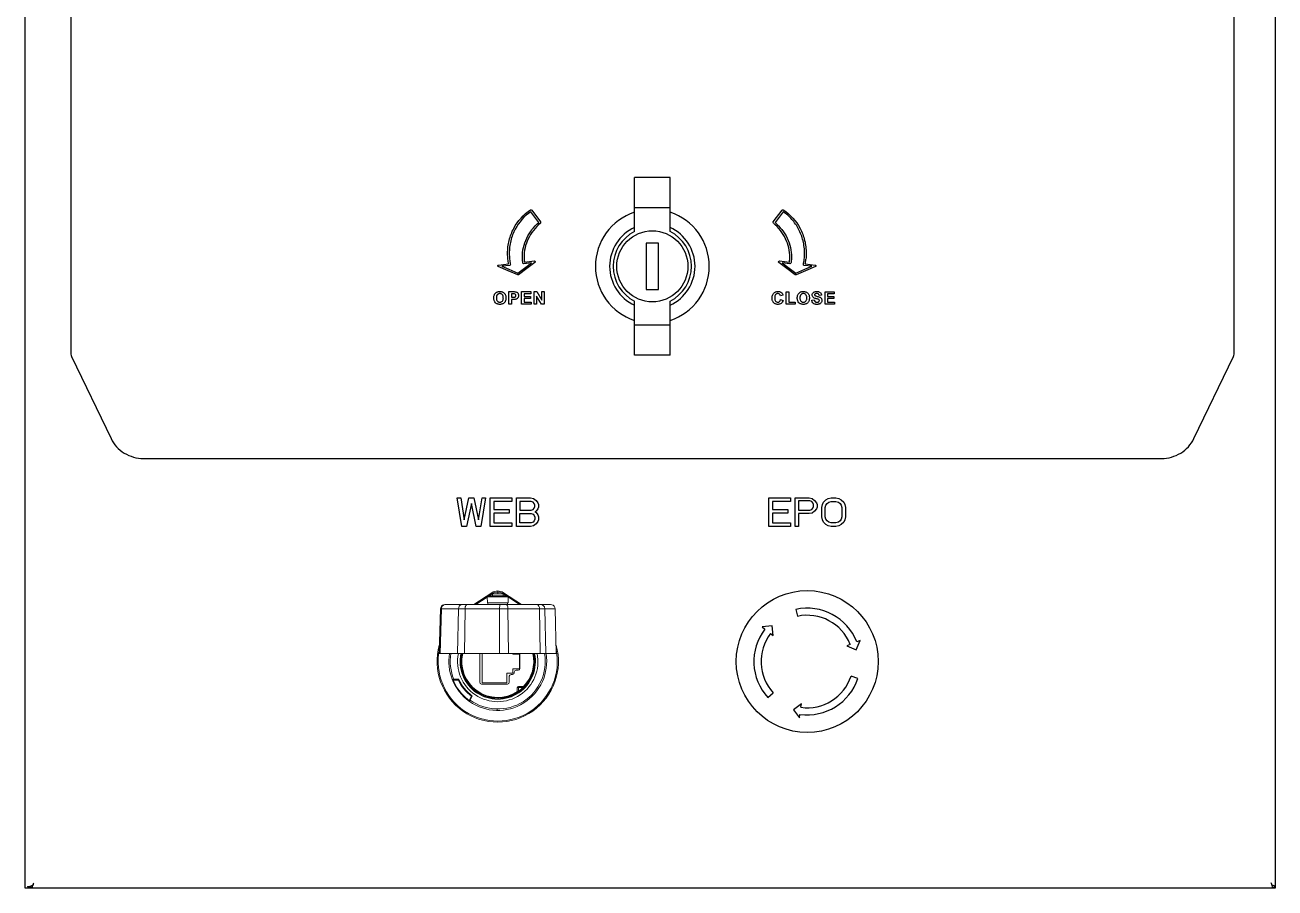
# Model space of a CAD drawing. Header units: millimetres. Extents: x 55614 to 110757, y -66981 to -47484.
# Drawn here: x 63294.9 to 63646.3, y -55511.4 to -55268.7 of the extents above; entities that cross this region are included whole.
import ezdxf

# ---------------------------------------------------------------- set-up
doc = ezdxf.new("R2010")
doc.units = ezdxf.units.MM
doc.layers.get('0').update_dxf_attribs({"lineweight": 15})
for name, color, linetype in [('2018-00046_0', 7, 'Continuous'), ('4212-20636_1_0', 7, 'Continuous'), ('4212-20665_4_1_0', 7, 'Continuous'), ('4212-68099_1_0', 7, 'Continuous'), ('MS748_0', 7, 'Continuous')]:
    doc.layers.add(name, color=color, linetype=linetype)
doc.layers.add('THICK', color=7, linetype='Continuous', lineweight=0)

# ---------------------------------------------------------------- blocks, each defined once
blk = doc.blocks.new('2-1725')
at = {"linetype": 'Continuous'}
for p, q in [((-17658.93, -72507.6), (-17658.93, -72508.41)), ((-17660.59, -72508.1), (-17665.65, -72511.44)), ((-17661.87, -72509.31), (-17665.1, -72511.44)), ((-17661.87, -72509.24), (-17655.99, -72509.24)), ((-17661.83, -72510.94), (-17661.87, -72509.25)), ((-17655.99, -72509.25), (-17661.87, -72509.25)), ((-17656.04, -72510.94), (-17661.83, -72510.94)), ((-17661.72, -72511.44), (-17661.72, -72510.94)), ((-17661.57, -72508.94), (-17656.29, -72508.94)), ((-17660.42, -72508.35), (-17661.32, -72508.94)), ((-17660.59, -72508.1), (-17660.42, -72508.35)), ((-17660.45, -72508.94), (-17660.45, -72508.41)), ((-17660.45, -72508.41), (-17657.41, -72508.41)), ((-17656.54, -72508.94), (-17657.43, -72508.35)), ((-17657.41, -72508.94), (-17657.41, -72508.41)), ((-17657.28, -72508.1), (-17652.25, -72511.42)), ((-17656.15, -72511.44), (-17656.15, -72510.94)), ((-17656.04, -72510.94), (-17655.99, -72509.25)), ((-17652.78, -72511.42), (-17655.99, -72509.3)), ((-17675.37, -72525.21), (-17675.03, -72512.63)), ((-17674.78, -72512.63), (-17675.1, -72525.21)), ((-17675.03, -72512.63), (-17642.83, -72512.63)), ((-17673.79, -72511.46), (-17673.61, -72511.44)), ((-17673.79, -72511.44), (-17673.61, -72511.44)), ((-17673.61, -72511.44), (-17668.96, -72511.44)), ((-17670.24, -72525.21), (-17669.96, -72512.63)), ((-17668.96, -72511.44), (-17656.49, -72511.44)), ((-17668.11, -72512.63), (-17668.25, -72525.21)), ((-17658.48, -72525.21), (-17658.43, -72512.63)), ((-17656.49, -72511.44), (-17646.83, -72511.44)), ((-17656.06, -72512.63), (-17655.94, -72525.21)), ((-17646.99, -72525.21), (-17647.19, -72512.63)), ((-17646.83, -72511.44), (-17644.07, -72511.44)), ((-17645.69, -72512.63), (-17645.38, -72525.21)), ((-17642.49, -72525.21), (-17642.83, -72512.63)), ((-17642.49, -72525.21), (-17675.37, -72525.21)), ((-17663.98, -72525.21), (-17663.98, -72533.3)), ((-17663.28, -72533.4), (-17663.28, -72525.21)), ((-17654.68, -72525.4), (-17654.68, -72525.21)), ((-17654.68, -72525.4), (-17652.78, -72525.4)), ((-17652.78, -72525.4), (-17652.78, -72529.5)), ((-17652.68, -72529.4), (-17652.68, -72525.5)), ((-17671.77, -72532.38), (-17671.65, -72532.54)), ((-17671.3, -72532.46), (-17671.3, -72532.66)), ((-17669.89, -72532.46), (-17671.3, -72532.46)), ((-17670.02, -72532.66), (-17669.89, -72532.46)), ((-17656.38, -72530.7), (-17656.38, -72533.4)), ((-17656.38, -72530.7), (-17654.68, -72530.7)), ((-17655.68, -72533.3), (-17655.68, -72531.6)), ((-17655.18, -72531.1), (-17654.78, -72531.1)), ((-17654.68, -72530.7), (-17654.68, -72529.5)), ((-17652.78, -72529.5), (-17654.68, -72529.5)), ((-17654.28, -72530.6), (-17654.28, -72530.4)), ((-17653.78, -72529.9), (-17653.18, -72529.9)), ((-17671.65, -72532.54), (-17671.48, -72532.63)), ((-17671.29, -72533.09), (-17671.49, -72532.63)), ((-17671.48, -72532.63), (-17671.3, -72532.66)), ((-17671.3, -72532.63), (-17671.36, -72532.62)), ((-17670.02, -72532.66), (-17671.3, -72532.66)), ((-17663.48, -72533.8), (-17656.18, -72533.8)), ((-17656.38, -72533.4), (-17663.28, -72533.4)), ((-17653.43, -72534.75), (-17653.43, -72536.03)), ((-17653.43, -72534.75), (-17651.8, -72534.75)), ((-17653.13, -72535.84), (-17653.13, -72534.45)), ((-17651.52, -72534.45), (-17653.13, -72534.45)), ((-17666.84, -72538.25), (-17666.33, -72537.21)), ((-17666.66, -72538.33), (-17666.84, -72538.25)), ((-17666.08, -72537.15), (-17666.66, -72538.33)), ((-17666.34, -72537.21), (-17666.33, -72537.21)), ((-17666.33, -72537.21), (-17666.08, -72537.15)), ((-17658.77, -72537.9), (-17658.77, -72537.7)), ((-17659.09, -72540.8), (-17659.1, -72541.2))]:
    blk.add_line(p, q, dxfattribs=at)
for points in [[(-17658.93, -72507.9), (-17658.41, -72507.95), (-17657.9, -72508.1), (-17657.43, -72508.35)], [(-17657.43, -72508.35), (-17657.37, -72508.25), (-17657.32, -72508.17), (-17657.29, -72508.12), (-17657.28, -72508.1)], [(-17675.03, -72512.63), (-17674.96, -72512.25), (-17674.76, -72511.89), (-17674.47, -72511.64), (-17674.16, -72511.5), (-17673.8, -72511.44)], [(-17674.78, -72512.63), (-17674.77, -72512.44), (-17674.72, -72512.27), (-17674.65, -72512.09), (-17674.55, -72511.94), (-17674.44, -72511.8), (-17674.3, -72511.67), (-17674.14, -72511.58), (-17673.97, -72511.5), (-17673.79, -72511.46)], [(-17669.96, -72512.63), (-17669.9, -72512.25), (-17669.74, -72511.89), (-17669.51, -72511.64), (-17669.26, -72511.5), (-17668.96, -72511.44)], [(-17668.11, -72512.63), (-17668.1, -72512.44), (-17668.08, -72512.27), (-17668.05, -72512.09), (-17668, -72511.94), (-17667.95, -72511.8), (-17667.89, -72511.67), (-17667.82, -72511.58), (-17667.74, -72511.5), (-17667.66, -72511.46), (-17667.58, -72511.44)], [(-17658.43, -72512.63), (-17658.42, -72512.25), (-17658.39, -72511.89), (-17658.35, -72511.64), (-17658.31, -72511.5), (-17658.26, -72511.44)], [(-17656.06, -72512.63), (-17656.06, -72512.44), (-17656.08, -72512.27), (-17656.11, -72512.09), (-17656.14, -72511.94), (-17656.18, -72511.8), (-17656.24, -72511.67), (-17656.29, -72511.58), (-17656.36, -72511.5), (-17656.42, -72511.46), (-17656.49, -72511.44)], [(-17647.19, -72512.63), (-17647.24, -72512.25), (-17647.36, -72511.89), (-17647.54, -72511.64), (-17647.72, -72511.5), (-17647.94, -72511.44)], [(-17645.69, -72512.63), (-17645.71, -72512.44), (-17645.75, -72512.27), (-17645.82, -72512.09), (-17645.91, -72511.94), (-17646.03, -72511.8), (-17646.16, -72511.67), (-17646.31, -72511.58), (-17646.48, -72511.5), (-17646.65, -72511.46), (-17646.83, -72511.44)], [(-17642.83, -72512.63), (-17642.9, -72512.25), (-17643.11, -72511.89), (-17643.4, -72511.64), (-17643.71, -72511.5), (-17644.07, -72511.44)], [(-17671.3, -72532.46), (-17671.48, -72532.48), (-17671.62, -72532.47), (-17671.72, -72532.44), (-17671.77, -72532.38)], [(-17671.36, -72532.62), (-17671.43, -72532.6), (-17671.49, -72532.57), (-17671.53, -72532.54), (-17671.56, -72532.5)], [(-17666.95, -72538.41), (-17666.96, -72538.4), (-17666.97, -72538.39), (-17667.01, -72538.37), (-17667.04, -72538.35), (-17667.07, -72538.33), (-17667.1, -72538.3), (-17667.13, -72538.28), (-17667.17, -72538.25), (-17667.22, -72538.21), (-17667.29, -72538.16), (-17667.34, -72538.12), (-17667.4, -72538.07), (-17667.53, -72537.97), (-17667.67, -72537.85), (-17667.82, -72537.72), (-17667.98, -72537.58), (-17668.16, -72537.42), (-17668.34, -72537.24), (-17668.57, -72537.02), (-17668.81, -72536.77), (-17669.1, -72536.46), (-17669.4, -72536.11), (-17669.78, -72535.62), (-17670.16, -72535.09), (-17670.4, -72534.72), (-17670.63, -72534.35), (-17670.97, -72533.74), (-17671.29, -72533.09)], [(-17653.13, -72535.84), (-17653.21, -72535.89), (-17653.27, -72535.94), (-17653.33, -72535.97), (-17653.38, -72536), (-17653.41, -72536.02), (-17653.43, -72536.03), (-17653.43, -72536.03)], [(-17651.52, -72534.45), (-17651.52, -72534.45), (-17651.53, -72534.46), (-17651.55, -72534.49), (-17651.58, -72534.52), (-17651.62, -72534.56), (-17651.67, -72534.61), (-17651.73, -72534.68), (-17651.8, -72534.75)], [(-17666.95, -72538.41), (-17666.97, -72538.5), (-17666.95, -72538.59), (-17666.89, -72538.66)], [(-17666.95, -72538.41), (-17666.93, -72538.4), (-17666.88, -72538.34), (-17666.84, -72538.25)], [(-17666.89, -72538.66), (-17666.86, -72538.64), (-17666.81, -72538.57), (-17666.74, -72538.46), (-17666.66, -72538.33)]]:
    blk.add_lwpolyline(points, dxfattribs=at)
for centre, radius, start, end in [((-17658.93, -72510.6), 3, 56.5, 123.5), ((-17661.57, -72509.24), 0.3, 89.9924, 180), ((-17658.93, -72510.6), 2.7, 90, 123.5), ((-17656.29, -72509.24), 0.3, 0, 90.0088), ((-17658.93, -72527.45), 17.05, 164.4682, 15.5816), ((-17658.93, -72527.45), 16.75, 168.614, 11.3909), ((-17658.93, -72527.45), 17.05, 164.2267, 164.4682), ((-17658.93, -72527.45), 13.75, 170.6234, 201.0449), ((-17658.93, -72527.45), 13.75, 170.6149, 170.6234), ((-17658.93, -72527.45), 13.35, 170.3305, 202.0793), ((-17658.93, -72527.45), 11.3, 168.5482, 11.4517), ((-17658.93, -72527.45), 10.6, 167.7711, 12.2289), ((-17658.93, -72527.45), 10.45, 167.5986, 12.3855), ((-17658.93, -72527.45), 10.25, 167.3399, 12.6411), ((-17658.93, -72527.45), 10.1, 167.1596, 302.9943), ((-17658.93, -72527.45), 13.75, 234.6596, 9.3856), ((-17658.93, -72527.45), 13.35, 234.6367, 9.6807), ((-17653.18, -72525.5), 0.5, 0, 36.1479), ((-17658.93, -72527.45), 10.1, 316.1259, 12.843), ((-17658.93, -72527.45), 13.75, 9.3856, 9.3946), ((-17658.93, -72527.45), 17.05, 15.5816, 15.7733), ((-17658.93, -72527.45), 13.75, 201.0449, 234.6596), ((-17658.93, -72527.45), 12.05, 204.6102, 233.5993), ((-17655.18, -72531.6), 0.5, 90, 180), ((-17654.78, -72530.6), 0.5, 270, 0), ((-17653.78, -72530.4), 0.5, 90, 180), ((-17653.18, -72529.4), 0.5, 270, 0), ((-17658.93, -72527.45), 12.25, 205.2121, 232.8133), ((-17663.48, -72533.3), 0.5, 180, 270), ((-17656.18, -72533.3), 0.5, 270, 0), ((-17653.13, -72534.75), 0.3, 90, 180), ((-17658.93, -72527.45), 10.2, 304.6363, 314.3276)]:
    blk.add_arc(centre, radius, start, end, dxfattribs=at)
at = {"layer": '2018-00046_0', "color": 7, "linetype": 'Continuous'}
for p, q in [((-17575.13, -72512.79), (-17574.7, -72514.74)), ((-17581.81, -72517.39), (-17584.64, -72517.74)), ((-17584.64, -72517.74), (-17583.85, -72518.34)), ((-17581.47, -72520.16), (-17581.81, -72517.39)), ((-17582.26, -72519.55), (-17581.47, -72520.16)), ((-17558.16, -72524.14), (-17557.05, -72521.55)), ((-17557.05, -72521.55), (-17557.99, -72521.92)), ((-17559.85, -72522.65), (-17560.78, -72523.02)), ((-17560.78, -72523.02), (-17558.16, -72524.14)), ((-17557.7, -72532.19), (-17559.6, -72531.55)), ((-17582.99, -72537.59), (-17581.51, -72536.23)), ((-17573.57, -72539.34), (-17575.83, -72541.06)), ((-17573.71, -72540.33), (-17573.57, -72539.34)), ((-17575.83, -72541.06), (-17574.12, -72543.3)), ((-17574.12, -72543.3), (-17573.98, -72542.31))]:
    blk.add_line(p, q, dxfattribs=at)
blk.add_circle((-17571.93, -72527.45), 19.95, dxfattribs=at)
for radius, start, end in [(15, 21.6329, 102.3019), (13, 21.6329, 102.3019), (15, 142.6244, 222.5243), (13, 142.6244, 222.5243), (15, 262.1524, 341.5836), (13, 262.1524, 341.5836)]:
    blk.add_arc((-17571.93, -72527.45), radius, start, end, dxfattribs=at)
at = {"layer": '4212-20636_1_0', "color": 7, "linetype": 'Continuous'}
for p, q in [((-17778.93, -72196.58), (-17778.93, -72441.03)), ((-17451.93, -72441.03), (-17451.93, -72196.58)), ((-17778.78, -72441.68), (-17767.64, -72464.76)), ((-17463.23, -72464.76), (-17452.09, -72441.68)), ((-17758.57, -72470.34), (-17472.29, -72470.34))]:
    blk.add_line(p, q, dxfattribs=at)
at = {"layer": '4212-20636_1_0', "color": 0, "linetype": 'Continuous'}
for p, q in [((-17647.4, -72403.94), (-17649.64, -72400.95)), ((-17649.39, -72400.5), (-17646.9, -72403.84)), ((-17581.48, -72403.84), (-17578.99, -72400.5)), ((-17578.74, -72400.95), (-17580.97, -72403.94)), ((-17655.99, -72417.56), (-17658.77, -72416.4)), ((-17658.71, -72415.95), (-17655.87, -72415.63)), ((-17655.56, -72416.06), (-17657.77, -72416.31)), ((-17657.77, -72416.31), (-17655.81, -72417.13)), ((-17649.43, -72415.37), (-17651.59, -72415.61)), ((-17651.45, -72414.97), (-17651.43, -72415.12)), ((-17651.43, -72415.12), (-17648.65, -72414.81)), ((-17651.01, -72416.59), (-17649.43, -72415.37)), ((-17648.49, -72415.23), (-17650.73, -72416.96)), ((-17577.65, -72416.96), (-17579.89, -72415.23)), ((-17579.73, -72414.81), (-17576.95, -72415.12)), ((-17576.78, -72415.61), (-17578.95, -72415.37)), ((-17578.95, -72415.37), (-17577.37, -72416.59)), ((-17576.95, -72415.12), (-17576.93, -72414.97)), ((-17570.61, -72416.31), (-17572.82, -72416.06)), ((-17572.57, -72417.13), (-17570.61, -72416.31)), ((-17572.51, -72415.63), (-17569.67, -72415.95)), ((-17569.6, -72416.4), (-17572.39, -72417.56)), ((-17653.31, -72418.73), (-17655.99, -72417.56)), ((-17655.81, -72417.13), (-17653.25, -72418.25)), ((-17653.25, -72418.25), (-17651.01, -72416.59)), ((-17650.73, -72416.96), (-17653.08, -72418.7)), ((-17575.3, -72418.7), (-17577.65, -72416.96)), ((-17577.37, -72416.59), (-17575.13, -72418.25)), ((-17575.13, -72418.25), (-17572.57, -72417.13)), ((-17572.39, -72417.56), (-17575.06, -72418.73)), ((-17655.8, -72426.96), (-17655.8, -72423.43)), ((-17655.8, -72423.43), (-17654.66, -72423.43)), ((-17652.25, -72426.96), (-17652.25, -72423.43)), ((-17652.25, -72423.43), (-17649.64, -72423.43)), ((-17649.64, -72423.43), (-17649.64, -72424.03)), ((-17648.69, -72426.96), (-17648.69, -72423.43)), ((-17648.69, -72423.43), (-17647.99, -72423.43)), ((-17647.99, -72423.43), (-17646.55, -72425.79)), ((-17646.55, -72425.79), (-17646.55, -72423.43)), ((-17646.55, -72423.43), (-17645.89, -72423.43)), ((-17645.89, -72423.43), (-17645.89, -72426.96)), ((-17577.84, -72426.96), (-17577.84, -72423.47)), ((-17577.84, -72423.47), (-17577.13, -72423.47)), ((-17577.13, -72423.47), (-17577.13, -72426.36)), ((-17566.93, -72426.96), (-17566.93, -72423.44)), ((-17566.93, -72423.44), (-17564.32, -72423.44)), ((-17564.32, -72423.44), (-17564.32, -72424.03)), ((-17655.09, -72426.96), (-17655.8, -72426.96)), ((-17655.09, -72424.03), (-17655.09, -72425.03)), ((-17654.75, -72424.03), (-17655.09, -72424.03)), ((-17655.09, -72425.03), (-17654.7, -72425.03)), ((-17655.09, -72425.63), (-17655.09, -72426.96)), ((-17654.63, -72425.63), (-17655.09, -72425.63)), ((-17649.57, -72426.96), (-17652.25, -72426.96)), ((-17651.54, -72424.03), (-17651.54, -72424.81)), ((-17649.64, -72424.03), (-17651.54, -72424.03)), ((-17651.54, -72424.81), (-17649.77, -72424.81)), ((-17651.54, -72425.4), (-17651.54, -72426.36)), ((-17649.77, -72425.4), (-17651.54, -72425.4)), ((-17651.54, -72426.36), (-17649.57, -72426.36)), ((-17649.77, -72424.81), (-17649.77, -72425.4)), ((-17649.57, -72426.36), (-17649.57, -72426.96)), ((-17648.02, -72426.96), (-17648.69, -72426.96)), ((-17648.02, -72424.66), (-17648.02, -72426.96)), ((-17646.61, -72426.96), (-17648.02, -72424.66)), ((-17645.89, -72426.96), (-17646.61, -72426.96)), ((-17578.75, -72424.41), (-17579.45, -72424.57)), ((-17579.43, -72425.66), (-17578.74, -72425.88)), ((-17575.36, -72426.96), (-17577.84, -72426.96)), ((-17577.13, -72426.36), (-17575.36, -72426.36)), ((-17575.36, -72426.36), (-17575.36, -72426.96)), ((-17570.67, -72425.81), (-17569.97, -72425.74)), ((-17567.9, -72424.44), (-17568.62, -72424.47)), ((-17564.26, -72426.96), (-17566.93, -72426.96)), ((-17566.22, -72424.03), (-17566.22, -72424.81)), ((-17564.32, -72424.03), (-17566.22, -72424.03)), ((-17566.22, -72424.81), (-17564.46, -72424.81)), ((-17566.22, -72425.4), (-17566.22, -72426.36)), ((-17564.46, -72425.4), (-17566.22, -72425.4)), ((-17566.22, -72426.36), (-17564.26, -72426.36)), ((-17564.46, -72424.81), (-17564.46, -72425.4)), ((-17564.26, -72426.36), (-17564.26, -72426.96))]:
    blk.add_line(p, q, dxfattribs=at)
blk.add_arc((-17586.33, -72412.73), 14.12, 348.1815, 353.586, dxfattribs=at)
at = {"layer": '4212-20636_1_0', "color": 7, "linetype": 'Continuous'}
for centre, start, end in [((-17696.18, -72421.74), 193.1195, 193.5679), ((-17534.68, -72421.74), 346.4321, 346.8805)]:
    blk.add_arc(centre, 84.97, start, end, dxfattribs=at)
at = {"layer": '4212-20636_1_0', "color": 0, "linetype": 'Continuous'}
for points, knots in [([(-17655.87, -72415.63), (-17655.96, -72415.19), (-17656.11, -72414.23), (-17656.2, -72412.62), (-17656.09, -72410.85), (-17655.65, -72408.43), (-17654.18, -72404.5), (-17651.68, -72401.69), (-17649.7, -72400.44)], [0, 0, 0, 0, 0.076922, 0.16919, 0.277657, 0.384662, 0.594547, 1, 1, 1, 1]), ([(-17649.64, -72400.95), (-17651.47, -72402.15), (-17653.8, -72404.83), (-17655.19, -72408.56), (-17655.63, -72410.9), (-17655.73, -72412.63), (-17655.67, -72413.75), (-17655.61, -72414.26)], [0, 0, 0, 0, 0.430678, 0.661482, 0.779229, 0.898636, 1, 1, 1, 1]), ([(-17573.02, -72415.76), (-17572.91, -72415.27), (-17572.78, -72414.51), (-17572.69, -72413.49), (-17572.66, -72412.37), (-17572.75, -72410.9), (-17573.18, -72408.56), (-17574.21, -72405.84), (-17576.14, -72403.02), (-17577.82, -72401.56), (-17578.74, -72400.95)], [0, 0, 0, 0, 0.090661, 0.136219, 0.182549, 0.29075, 0.397448, 0.606593, 0.804546, 1, 1, 1, 1]), ([(-17578.67, -72400.44), (-17576.69, -72401.69), (-17574.2, -72404.5), (-17572.73, -72408.43), (-17572.29, -72410.85), (-17572.18, -72412.62), (-17572.24, -72413.78), (-17572.3, -72414.31)], [0, 0, 0, 0, 0.439241, 0.666616, 0.782537, 0.900042, 1, 1, 1, 1]), ([(-17652.02, -72413.8), (-17652.02, -72411.95), (-17651.17, -72408.18), (-17648.79, -72405.19), (-17647.4, -72403.94)], [0, 0, 0, 0, 0.498034, 1, 1, 1, 1]), ([(-17646.95, -72404.16), (-17648.36, -72405.39), (-17650.72, -72408.32), (-17651.55, -72412.02), (-17651.55, -72413.8)], [0, 0, 0, 0, 0.51184, 1, 1, 1, 1]), ([(-17576.83, -72413.8), (-17576.83, -72412.02), (-17577.65, -72408.32), (-17580.02, -72405.39), (-17581.43, -72404.16)], [0, 0, 0, 0, 0.48816, 1, 1, 1, 1]), ([(-17580.97, -72403.94), (-17579.58, -72405.19), (-17577.2, -72408.18), (-17576.36, -72411.95), (-17576.36, -72413.8)], [0, 0, 0, 0, 0.501966, 1, 1, 1, 1]), ([(-17658.77, -72416.4), (-17658.83, -72416.37), (-17658.92, -72416.28), (-17658.93, -72416.06), (-17658.79, -72415.96), (-17658.71, -72415.95)], [0, 0, 0, 0, 0.299004, 0.59806, 1, 1, 1, 1]), ([(-17655.61, -72414.26), (-17655.59, -72414.51), (-17655.53, -72414.89), (-17655.44, -72415.39), (-17655.39, -72415.65), (-17655.33, -72415.9), (-17655.45, -72416.05), (-17655.56, -72416.06)], [0, 0, 0, 0, 0.404731, 0.605352, 0.804827, 0.825737, 1, 1, 1, 1]), ([(-17651.86, -72415.41), (-17651.88, -72415.28), (-17651.95, -72414.75), (-17652.02, -72414.21), (-17652.02, -72413.8)], [0, 0, 0, 0, 0.235692, 1, 1, 1, 1]), ([(-17648.65, -72414.81), (-17648.59, -72414.8), (-17648.46, -72414.84), (-17648.35, -72415.03), (-17648.43, -72415.19), (-17648.49, -72415.23)], [0, 0, 0, 0, 0.299444, 0.598754, 1, 1, 1, 1]), ([(-17579.89, -72415.23), (-17579.95, -72415.19), (-17580.02, -72415.03), (-17579.92, -72414.84), (-17579.79, -72414.8), (-17579.73, -72414.81)], [0, 0, 0, 0, 0.401246, 0.700556, 1, 1, 1, 1]), ([(-17576.36, -72413.8), (-17576.36, -72414.21), (-17576.43, -72414.75), (-17576.5, -72415.28), (-17576.52, -72415.41)], [0, 0, 0, 0, 0.764308, 1, 1, 1, 1]), ([(-17572.82, -72416.06), (-17572.93, -72416.05), (-17573.05, -72415.9), (-17573.02, -72415.78), (-17573.02, -72415.76)], [0, 0, 0, 0, 0.892862, 1, 1, 1, 1]), ([(-17569.67, -72415.95), (-17569.59, -72415.96), (-17569.45, -72416.06), (-17569.45, -72416.28), (-17569.55, -72416.37), (-17569.6, -72416.4)], [0, 0, 0, 0, 0.40194, 0.700996, 1, 1, 1, 1]), ([(-17660.04, -72425.22), (-17660.04, -72425.17), (-17660.04, -72425.09), (-17660.03, -72424.92), (-17660, -72424.66), (-17659.91, -72424.35), (-17659.75, -72424.05), (-17659.56, -72423.83), (-17659.35, -72423.64), (-17659.08, -72423.49), (-17658.8, -72423.41), (-17658.55, -72423.38), (-17658.29, -72423.37), (-17657.98, -72423.39), (-17657.64, -72423.48), (-17657.34, -72423.64), (-17657.09, -72423.85), (-17656.88, -72424.12), (-17656.73, -72424.44), (-17656.65, -72424.8), (-17656.63, -72425.06), (-17656.63, -72425.2)], [0, 0, 0, 0, 0.02328, 0.045639, 0.087692, 0.162796, 0.214272, 0.266135, 0.316583, 0.364383, 0.429545, 0.464414, 0.501261, 0.566684, 0.627158, 0.685097, 0.743237, 0.802228, 0.862978, 0.928173, 1, 1, 1, 1]), ([(-17654.66, -72423.43), (-17654.56, -72423.43), (-17654.28, -72423.44), (-17653.99, -72423.44), (-17653.81, -72423.49)], [0, 0, 0, 0, 0.349142, 1, 1, 1, 1]), ([(-17653.81, -72423.49), (-17653.72, -72423.51), (-17653.52, -72423.6), (-17653.29, -72423.83), (-17653.16, -72424.08), (-17653.11, -72424.32), (-17653.1, -72424.55), (-17653.12, -72424.81), (-17653.21, -72425.06), (-17653.34, -72425.26), (-17653.51, -72425.41), (-17653.7, -72425.52), (-17653.93, -72425.6), (-17654.24, -72425.62), (-17654.48, -72425.63), (-17654.63, -72425.63)], [0, 0, 0, 0, 0.086767, 0.176839, 0.27363, 0.326202, 0.383187, 0.468501, 0.542931, 0.610703, 0.67422, 0.733979, 0.789589, 0.878844, 1, 1, 1, 1]), ([(-17581.72, -72424.52), (-17581.71, -72424.49), (-17581.67, -72424.36), (-17581.56, -72424.13), (-17581.36, -72423.86), (-17581.12, -72423.64), (-17580.83, -72423.49), (-17580.51, -72423.39), (-17580.17, -72423.37), (-17579.86, -72423.39), (-17579.49, -72423.48), (-17579.14, -72423.69), (-17578.88, -72424.04), (-17578.79, -72424.28), (-17578.75, -72424.41)], [0, 0, 0, 0, 0.018922, 0.106358, 0.190338, 0.271963, 0.352282, 0.43517, 0.524178, 0.601897, 0.674061, 0.811422, 0.898568, 1, 1, 1, 1]), ([(-17574.73, -72425.22), (-17574.73, -72425.17), (-17574.72, -72425.09), (-17574.71, -72424.92), (-17574.68, -72424.66), (-17574.6, -72424.35), (-17574.43, -72424.05), (-17574.25, -72423.83), (-17574.03, -72423.64), (-17573.76, -72423.49), (-17573.49, -72423.42), (-17573.23, -72423.38), (-17572.97, -72423.37), (-17572.66, -72423.39), (-17572.32, -72423.48), (-17572.03, -72423.64), (-17571.77, -72423.85), (-17571.56, -72424.12), (-17571.42, -72424.44), (-17571.33, -72424.81), (-17571.31, -72425.06), (-17571.31, -72425.2)], [0, 0, 0, 0, 0.023281, 0.045641, 0.087692, 0.162785, 0.21427, 0.266125, 0.316571, 0.364369, 0.429545, 0.464417, 0.501264, 0.566688, 0.627162, 0.685102, 0.743241, 0.802225, 0.862972, 0.928168, 1, 1, 1, 1]), ([(-17570.21, -72425.07), (-17570.31, -72424.98), (-17570.49, -72424.76), (-17570.56, -72424.4), (-17570.51, -72424.09), (-17570.4, -72423.85), (-17570.2, -72423.63), (-17569.94, -72423.48), (-17569.68, -72423.41), (-17569.45, -72423.38), (-17569.22, -72423.37), (-17568.95, -72423.39), (-17568.61, -72423.45), (-17568.36, -72423.57), (-17568.23, -72423.69), (-17568.22, -72423.7)], [0, 0, 0, 0, 0.108725, 0.214946, 0.285762, 0.358089, 0.43282, 0.512129, 0.600916, 0.649895, 0.702536, 0.786481, 0.86063, 0.987293, 1, 1, 1, 1]), ([(-17656.63, -72425.2), (-17656.63, -72425.33), (-17656.65, -72425.59), (-17656.73, -72425.96), (-17656.88, -72426.27), (-17657.08, -72426.54), (-17657.34, -72426.75), (-17657.63, -72426.91), (-17657.97, -72427), (-17658.33, -72427.02), (-17658.7, -72427), (-17659.04, -72426.91), (-17659.34, -72426.76), (-17659.68, -72426.47), (-17659.92, -72426.07), (-17660.01, -72425.67), (-17660.04, -72425.45), (-17660.04, -72425.32), (-17660.04, -72425.25), (-17660.04, -72425.22)], [0, 0, 0, 0, 0.072016, 0.13741, 0.198406, 0.257702, 0.316067, 0.374279, 0.435055, 0.500796, 0.567383, 0.628704, 0.687155, 0.74548, 0.864338, 0.929021, 0.9636, 0.981559, 1, 1, 1, 1]), ([(-17657.37, -72425.13), (-17657.37, -72425.05), (-17657.38, -72424.89), (-17657.43, -72424.6), (-17657.59, -72424.27), (-17657.88, -72424.07), (-17658.13, -72423.99), (-17658.33, -72423.98), (-17658.54, -72423.99), (-17658.73, -72424.05), (-17658.9, -72424.15), (-17659.11, -72424.33), (-17659.24, -72424.6), (-17659.29, -72424.87), (-17659.31, -72425.05), (-17659.31, -72425.14), (-17659.31, -72425.19)], [0, 0, 0, 0, 0.065871, 0.138384, 0.261507, 0.372127, 0.428784, 0.489587, 0.550569, 0.607511, 0.663039, 0.719952, 0.844148, 0.917136, 0.95724, 1, 1, 1, 1]), ([(-17659.31, -72425.19), (-17659.31, -72425.29), (-17659.3, -72425.46), (-17659.24, -72425.78), (-17659.1, -72426.05), (-17658.89, -72426.24), (-17658.72, -72426.34), (-17658.54, -72426.4), (-17658.33, -72426.41), (-17658.13, -72426.4), (-17657.88, -72426.32), (-17657.6, -72426.11), (-17657.44, -72425.78), (-17657.37, -72425.46), (-17657.36, -72425.26), (-17657.36, -72425.15), (-17657.37, -72425.13)], [0, 0, 0, 0, 0.078797, 0.14891, 0.270392, 0.326425, 0.380217, 0.434421, 0.491632, 0.548674, 0.60264, 0.711033, 0.832473, 0.903574, 0.984099, 1, 1, 1, 1]), ([(-17654.23, -72424.05), (-17654.26, -72424.05), (-17654.43, -72424.03), (-17654.6, -72424.03), (-17654.75, -72424.03)], [0, 0, 0, 0, 0.157325, 1, 1, 1, 1]), ([(-17654.7, -72425.03), (-17654.58, -72425.03), (-17654.4, -72425.02), (-17654.16, -72424.99), (-17654.01, -72424.91), (-17653.91, -72424.81), (-17653.85, -72424.67), (-17653.83, -72424.52), (-17653.85, -72424.35), (-17653.97, -72424.16), (-17654.13, -72424.07), (-17654.23, -72424.05)], [0, 0, 0, 0, 0.194244, 0.313363, 0.393392, 0.470929, 0.548809, 0.630569, 0.728722, 0.820225, 1, 1, 1, 1]), ([(-17578.74, -72425.88), (-17578.79, -72426.05), (-17578.91, -72426.38), (-17579.25, -72426.76), (-17579.61, -72426.94), (-17579.94, -72427), (-17580.22, -72427.02), (-17580.53, -72427), (-17580.84, -72426.91), (-17581.12, -72426.75), (-17581.37, -72426.54), (-17581.56, -72426.28), (-17581.71, -72425.97), (-17581.79, -72425.61), (-17581.81, -72425.22), (-17581.79, -72424.85), (-17581.74, -72424.62), (-17581.72, -72424.52)], [0, 0, 0, 0, 0.100377, 0.187819, 0.273933, 0.320334, 0.37038, 0.432311, 0.490657, 0.547929, 0.606769, 0.667168, 0.729181, 0.795413, 0.868018, 0.944639, 1, 1, 1, 1]), ([(-17579.45, -72424.57), (-17579.49, -72424.41), (-17579.63, -72424.17), (-17579.93, -72424.01), (-17580.17, -72423.98), (-17580.38, -72423.99), (-17580.61, -72424.06), (-17580.87, -72424.26), (-17581.01, -72424.58), (-17581.07, -72424.89), (-17581.08, -72425.18), (-17581.07, -72425.47), (-17581.04, -72425.66), (-17581.01, -72425.75)], [0, 0, 0, 0, 0.154645, 0.230994, 0.312036, 0.369336, 0.423255, 0.530733, 0.656386, 0.733956, 0.823736, 0.918692, 1, 1, 1, 1]), ([(-17581.01, -72425.75), (-17580.98, -72425.88), (-17580.88, -72426.13), (-17580.57, -72426.36), (-17580.33, -72426.41), (-17580.21, -72426.41)], [0, 0, 0, 0, 0.373793, 0.684003, 1, 1, 1, 1]), ([(-17580.21, -72426.41), (-17580.04, -72426.41), (-17579.63, -72426.26), (-17579.48, -72425.87), (-17579.43, -72425.66)], [0, 0, 0, 0, 0.449143, 1, 1, 1, 1]), ([(-17571.31, -72425.2), (-17571.31, -72425.34), (-17571.33, -72425.59), (-17571.41, -72425.96), (-17571.56, -72426.27), (-17571.77, -72426.54), (-17572.02, -72426.75), (-17572.32, -72426.91), (-17572.65, -72427), (-17573.02, -72427.02), (-17573.38, -72427), (-17573.72, -72426.91), (-17574.02, -72426.76), (-17574.36, -72426.47), (-17574.6, -72426.07), (-17574.69, -72425.67), (-17574.72, -72425.45), (-17574.72, -72425.32), (-17574.73, -72425.25), (-17574.73, -72425.22)], [0, 0, 0, 0, 0.072013, 0.137411, 0.198412, 0.257711, 0.316071, 0.374284, 0.43506, 0.500795, 0.567386, 0.628712, 0.687167, 0.745487, 0.864334, 0.929017, 0.963597, 0.981558, 1, 1, 1, 1]), ([(-17572.05, -72425.13), (-17572.05, -72425.05), (-17572.06, -72424.89), (-17572.12, -72424.6), (-17572.28, -72424.27), (-17572.56, -72424.07), (-17572.81, -72423.99), (-17573.02, -72423.98), (-17573.22, -72423.99), (-17573.42, -72424.05), (-17573.59, -72424.15), (-17573.79, -72424.33), (-17573.92, -72424.6), (-17573.98, -72424.87), (-17573.99, -72425.05), (-17573.99, -72425.14), (-17573.99, -72425.19)], [0, 0, 0, 0, 0.065867, 0.138378, 0.26152, 0.37214, 0.428792, 0.489593, 0.550572, 0.607509, 0.663035, 0.719952, 0.844155, 0.917141, 0.957243, 1, 1, 1, 1]), ([(-17573.99, -72425.19), (-17573.99, -72425.29), (-17573.98, -72425.47), (-17573.92, -72425.78), (-17573.78, -72426.05), (-17573.58, -72426.24), (-17573.41, -72426.34), (-17573.22, -72426.4), (-17573.02, -72426.41), (-17572.82, -72426.4), (-17572.57, -72426.32), (-17572.28, -72426.11), (-17572.12, -72425.78), (-17572.06, -72425.46), (-17572.05, -72425.26), (-17572.05, -72425.15), (-17572.05, -72425.13)], [0, 0, 0, 0, 0.078805, 0.148921, 0.270415, 0.326435, 0.380213, 0.434412, 0.491633, 0.548674, 0.602638, 0.711005, 0.832458, 0.903566, 0.984101, 1, 1, 1, 1]), ([(-17569.75, -72426.96), (-17569.77, -72426.95), (-17569.94, -72426.9), (-17570.26, -72426.74), (-17570.56, -72426.32), (-17570.64, -72425.99), (-17570.67, -72425.81)], [0, 0, 0, 0, 0.036051, 0.35144, 0.655231, 1, 1, 1, 1]), ([(-17569.41, -72425.41), (-17569.5, -72425.39), (-17569.78, -72425.31), (-17570.06, -72425.2), (-17570.21, -72425.07)], [0, 0, 0, 0, 0.313215, 1, 1, 1, 1]), ([(-17569.97, -72425.74), (-17569.94, -72425.93), (-17569.79, -72426.32), (-17569.39, -72426.42), (-17569.21, -72426.42)], [0, 0, 0, 0, 0.514155, 1, 1, 1, 1]), ([(-17568.62, -72424.47), (-17568.63, -72424.39), (-17568.67, -72424.25), (-17568.8, -72424.07), (-17568.97, -72424), (-17569.13, -72423.97), (-17569.26, -72423.96), (-17569.4, -72423.97), (-17569.57, -72424), (-17569.72, -72424.06), (-17569.84, -72424.18), (-17569.86, -72424.28), (-17569.86, -72424.34), (-17569.85, -72424.35)], [0, 0, 0, 0, 0.141796, 0.257757, 0.378273, 0.45017, 0.531904, 0.617108, 0.693699, 0.82694, 0.900914, 0.974058, 1, 1, 1, 1]), ([(-17569.85, -72424.35), (-17569.85, -72424.38), (-17569.83, -72424.44), (-17569.73, -72424.56), (-17569.46, -72424.66), (-17569.24, -72424.73), (-17569.1, -72424.76)], [0, 0, 0, 0, 0.082999, 0.223241, 0.510365, 1, 1, 1, 1]), ([(-17569.1, -72424.76), (-17568.95, -72424.79), (-17568.69, -72424.86), (-17568.35, -72424.99), (-17568.11, -72425.16), (-17567.93, -72425.37), (-17567.82, -72425.63), (-17567.79, -72425.93), (-17567.83, -72426.23), (-17567.96, -72426.51), (-17568.17, -72426.74), (-17568.45, -72426.91), (-17568.74, -72426.98), (-17569, -72427.01), (-17569.24, -72427.02), (-17569.5, -72427.01), (-17569.68, -72426.98), (-17569.75, -72426.96)], [0, 0, 0, 0, 0.104738, 0.181056, 0.241547, 0.300508, 0.361987, 0.431076, 0.497297, 0.564665, 0.633365, 0.704305, 0.78454, 0.829853, 0.879084, 0.949576, 1, 1, 1, 1]), ([(-17568.84, -72425.57), (-17568.87, -72425.56), (-17569.06, -72425.5), (-17569.25, -72425.45), (-17569.41, -72425.41)], [0, 0, 0, 0, 0.146365, 1, 1, 1, 1]), ([(-17569.21, -72426.42), (-17569.1, -72426.42), (-17568.92, -72426.4), (-17568.63, -72426.27), (-17568.49, -72426.02), (-17568.53, -72425.82), (-17568.61, -72425.66), (-17568.75, -72425.6), (-17568.84, -72425.57)], [0, 0, 0, 0, 0.208608, 0.375332, 0.637948, 0.718523, 0.795157, 1, 1, 1, 1]), ([(-17568.22, -72423.7), (-17568.13, -72423.78), (-17567.96, -72424.02), (-17567.91, -72424.29), (-17567.9, -72424.44)], [0, 0, 0, 0, 0.457785, 1, 1, 1, 1])]:
    blk.add_open_spline(points, degree=3, knots=knots, dxfattribs=at)
for points in [[(-17649.7, -72400.44), (-17649.61, -72400.39), (-17649.46, -72400.42), (-17649.39, -72400.5)], [(-17578.99, -72400.5), (-17578.92, -72400.42), (-17578.76, -72400.39), (-17578.67, -72400.44)], [(-17646.9, -72403.84), (-17646.84, -72403.93), (-17646.86, -72404.1), (-17646.95, -72404.16)], [(-17581.43, -72404.16), (-17581.52, -72404.1), (-17581.54, -72403.93), (-17581.48, -72403.84)], [(-17651.6, -72415.61), (-17651.71, -72415.63), (-17651.85, -72415.52), (-17651.86, -72415.41)], [(-17651.55, -72413.8), (-17651.55, -72414.19), (-17651.5, -72414.58), (-17651.45, -72414.97)], [(-17576.93, -72414.97), (-17576.88, -72414.58), (-17576.83, -72414.19), (-17576.83, -72413.8)], [(-17576.52, -72415.41), (-17576.53, -72415.52), (-17576.67, -72415.63), (-17576.78, -72415.61)], [(-17653.08, -72418.7), (-17653.14, -72418.75), (-17653.24, -72418.76), (-17653.31, -72418.73)], [(-17575.06, -72418.73), (-17575.14, -72418.76), (-17575.24, -72418.75), (-17575.3, -72418.7)]]:
    blk.add_open_spline(points, degree=3, dxfattribs=at)
at = {"layer": '4212-20636_1_0', "color": 7, "linetype": 'Continuous'}
for points, knots in [([(-17767.64, -72464.76), (-17766.84, -72466.41), (-17764.2, -72469.31), (-17760.43, -72470.34), (-17758.57, -72470.34)], [0, 0, 0, 0, 0.495832, 1, 1, 1, 1]), ([(-17472.29, -72470.34), (-17470.43, -72470.34), (-17466.66, -72469.31), (-17464.03, -72466.41), (-17463.23, -72464.76)], [0, 0, 0, 0, 0.504168, 1, 1, 1, 1])]:
    blk.add_open_spline(points, degree=3, knots=knots, dxfattribs=at)
at = {"layer": '4212-20665_4_1_0', "color": 7, "linetype": 'Continuous'}
for p, q in [((-17669.02, -72489.45), (-17670.35, -72481.45)), ((-17670.35, -72481.45), (-17669.35, -72481.45)), ((-17669.35, -72481.45), (-17668.35, -72487.57)), ((-17668.35, -72487.57), (-17667.02, -72481.45)), ((-17666.35, -72482.98), (-17667.68, -72489.45)), ((-17667.02, -72481.45), (-17665.68, -72481.45)), ((-17665.02, -72489.45), (-17666.35, -72482.98)), ((-17665.68, -72481.45), (-17664.35, -72487.57)), ((-17664.35, -72487.57), (-17663.35, -72481.45)), ((-17662.35, -72481.45), (-17663.68, -72489.45)), ((-17663.35, -72481.45), (-17662.35, -72481.45)), ((-17661.02, -72489.45), (-17661.02, -72481.45)), ((-17661.02, -72481.45), (-17655.02, -72481.45)), ((-17660.02, -72482.47), (-17660.02, -72484.68)), ((-17655.02, -72482.47), (-17660.02, -72482.47)), ((-17655.02, -72481.45), (-17655.02, -72482.47)), ((-17653.68, -72489.45), (-17653.68, -72481.45)), ((-17653.68, -72481.45), (-17649.68, -72481.45)), ((-17652.68, -72482.47), (-17652.68, -72484.85)), ((-17649.52, -72482.47), (-17652.68, -72482.47)), ((-17649.68, -72481.45), (-17648.85, -72481.62)), ((-17649.02, -72482.64), (-17649.52, -72482.47)), ((-17648.68, -72482.98), (-17649.02, -72482.64)), ((-17648.85, -72481.62), (-17648.18, -72482.13)), ((-17648.52, -72483.49), (-17648.68, -72482.98)), ((-17648.18, -72482.13), (-17647.68, -72482.81)), ((-17647.68, -72482.81), (-17647.52, -72483.32)), ((-17582.68, -72489.45), (-17582.68, -72481.45)), ((-17582.68, -72481.45), (-17576.68, -72481.45)), ((-17581.68, -72482.47), (-17581.68, -72484.68)), ((-17576.68, -72482.47), (-17581.68, -72482.47)), ((-17576.68, -72481.45), (-17576.68, -72482.47)), ((-17575.35, -72489.45), (-17575.35, -72481.45)), ((-17575.35, -72481.45), (-17571.35, -72481.45)), ((-17574.35, -72482.3), (-17574.35, -72484.85)), ((-17571.18, -72482.3), (-17574.35, -72482.3)), ((-17571.35, -72481.45), (-17570.52, -72481.62)), ((-17570.68, -72482.47), (-17571.18, -72482.3)), ((-17570.35, -72482.81), (-17570.68, -72482.47)), ((-17570.52, -72481.62), (-17569.85, -72482.13)), ((-17570.18, -72483.32), (-17570.35, -72482.81)), ((-17569.85, -72482.13), (-17569.35, -72482.81)), ((-17569.35, -72482.81), (-17569.18, -72483.32)), ((-17567.68, -72483.32), (-17567.35, -72482.64)), ((-17567.35, -72482.64), (-17566.68, -72481.96)), ((-17566.68, -72481.96), (-17566.02, -72481.62)), ((-17566.68, -72483.49), (-17566.35, -72482.98)), ((-17566.35, -72482.98), (-17565.85, -72482.64)), ((-17566.02, -72481.62), (-17565.18, -72481.45)), ((-17565.85, -72482.64), (-17565.18, -72482.47)), ((-17565.18, -72481.45), (-17563.85, -72481.45)), ((-17565.18, -72482.47), (-17563.85, -72482.47)), ((-17563.85, -72481.45), (-17563.02, -72481.62)), ((-17563.85, -72482.47), (-17563.18, -72482.64)), ((-17563.18, -72482.64), (-17562.68, -72482.98)), ((-17563.02, -72481.62), (-17562.35, -72481.96)), ((-17562.68, -72482.98), (-17562.35, -72483.49)), ((-17562.35, -72481.96), (-17561.68, -72482.64)), ((-17561.68, -72482.64), (-17561.35, -72483.32)), ((-17660.02, -72484.68), (-17655.68, -72484.68)), ((-17660.02, -72485.7), (-17660.02, -72488.43)), ((-17655.68, -72485.7), (-17660.02, -72485.7)), ((-17655.68, -72484.68), (-17655.68, -72485.7)), ((-17652.68, -72484.85), (-17649.52, -72484.85)), ((-17652.68, -72488.43), (-17652.68, -72485.87)), ((-17652.68, -72485.87), (-17649.52, -72485.87)), ((-17649.52, -72484.85), (-17649.02, -72484.68)), ((-17649.52, -72485.87), (-17649.02, -72486.04)), ((-17649.02, -72484.68), (-17648.68, -72484.34)), ((-17649.02, -72486.04), (-17648.68, -72486.38)), ((-17648.68, -72484.34), (-17648.52, -72483.83)), ((-17648.68, -72486.38), (-17648.52, -72486.89)), ((-17648.52, -72483.83), (-17648.52, -72483.49)), ((-17648.18, -72485.19), (-17648.52, -72485.36)), ((-17648.52, -72485.36), (-17648.18, -72485.53)), ((-17647.68, -72484.51), (-17648.18, -72485.19)), ((-17648.18, -72485.53), (-17647.68, -72486.21)), ((-17647.52, -72484), (-17647.68, -72484.51)), ((-17647.68, -72486.21), (-17647.52, -72486.72)), ((-17647.52, -72483.32), (-17647.52, -72484)), ((-17647.52, -72486.72), (-17647.52, -72487.57)), ((-17581.68, -72484.68), (-17577.35, -72484.68)), ((-17581.68, -72485.7), (-17581.68, -72488.43)), ((-17577.35, -72485.7), (-17581.68, -72485.7)), ((-17577.35, -72484.68), (-17577.35, -72485.7)), ((-17574.35, -72484.85), (-17571.18, -72484.85)), ((-17574.35, -72485.87), (-17574.35, -72489.45)), ((-17571.35, -72485.87), (-17574.35, -72485.87)), ((-17570.52, -72485.7), (-17571.35, -72485.87)), ((-17571.18, -72484.85), (-17570.68, -72484.68)), ((-17570.68, -72484.68), (-17570.35, -72484.34)), ((-17569.85, -72485.19), (-17570.52, -72485.7)), ((-17570.35, -72484.34), (-17570.18, -72483.83)), ((-17570.18, -72483.83), (-17570.18, -72483.32)), ((-17569.35, -72484.51), (-17569.85, -72485.19)), ((-17569.18, -72484), (-17569.35, -72484.51)), ((-17569.18, -72483.32), (-17569.18, -72484)), ((-17567.85, -72484.17), (-17567.68, -72483.32)), ((-17567.85, -72486.72), (-17567.85, -72484.17)), ((-17567.68, -72487.57), (-17567.85, -72486.72)), ((-17566.85, -72484.17), (-17566.68, -72483.49)), ((-17566.85, -72486.72), (-17566.85, -72484.17)), ((-17566.68, -72487.4), (-17566.85, -72486.72)), ((-17562.35, -72483.49), (-17562.18, -72484.17)), ((-17562.18, -72486.72), (-17562.35, -72487.4)), ((-17562.18, -72484.17), (-17562.18, -72486.72)), ((-17561.35, -72483.32), (-17561.18, -72484.17)), ((-17561.18, -72486.72), (-17561.35, -72487.57)), ((-17561.18, -72484.17), (-17561.18, -72486.72)), ((-17667.68, -72489.45), (-17669.02, -72489.45)), ((-17663.68, -72489.45), (-17665.02, -72489.45)), ((-17655.02, -72489.45), (-17661.02, -72489.45)), ((-17660.02, -72488.43), (-17655.02, -72488.43)), ((-17655.02, -72488.43), (-17655.02, -72489.45)), ((-17649.68, -72489.45), (-17653.68, -72489.45)), ((-17649.52, -72488.43), (-17652.68, -72488.43)), ((-17648.85, -72489.28), (-17649.68, -72489.45)), ((-17649.02, -72488.26), (-17649.52, -72488.43)), ((-17648.68, -72487.91), (-17649.02, -72488.26)), ((-17648.18, -72488.77), (-17648.85, -72489.28)), ((-17648.52, -72487.4), (-17648.68, -72487.91)), ((-17648.52, -72486.89), (-17648.52, -72487.4)), ((-17647.68, -72488.08), (-17648.18, -72488.77)), ((-17647.52, -72487.57), (-17647.68, -72488.08)), ((-17576.68, -72489.45), (-17582.68, -72489.45)), ((-17581.68, -72488.43), (-17576.68, -72488.43)), ((-17576.68, -72488.43), (-17576.68, -72489.45)), ((-17574.35, -72489.45), (-17575.35, -72489.45)), ((-17567.35, -72488.26), (-17567.68, -72487.57)), ((-17566.68, -72488.94), (-17567.35, -72488.26)), ((-17566.35, -72487.91), (-17566.68, -72487.4)), ((-17566.02, -72489.28), (-17566.68, -72488.94)), ((-17565.85, -72488.26), (-17566.35, -72487.91)), ((-17565.18, -72489.45), (-17566.02, -72489.28)), ((-17565.18, -72488.43), (-17565.85, -72488.26)), ((-17563.85, -72488.43), (-17565.18, -72488.43)), ((-17563.85, -72489.45), (-17565.18, -72489.45)), ((-17563.18, -72488.26), (-17563.85, -72488.43)), ((-17563.02, -72489.28), (-17563.85, -72489.45)), ((-17562.68, -72487.91), (-17563.18, -72488.26)), ((-17562.35, -72488.94), (-17563.02, -72489.28)), ((-17562.35, -72487.4), (-17562.68, -72487.91)), ((-17561.68, -72488.26), (-17562.35, -72488.94)), ((-17561.35, -72487.57), (-17561.68, -72488.26)), ((-17790.13, -72590.81), (-17791.12, -72590.81)), ((-17790.13, -72591.15), (-17790.13, -72590.81)), ((-17789.56, -72590.25), (-17789.64, -72590.33)), ((-17441.22, -72590.33), (-17441.3, -72590.25)), ((-17440.43, -72590.81), (-17440.73, -72590.81)), ((-17440.73, -72590.81), (-17440.73, -72591.15))]:
    blk.add_line(p, q, dxfattribs=at)
for centre, radius, start, end in [((-17779.23, -72593.49), 10.84, 162.5901, 163.6327), ((-17782.26, -72592.54), 7.66, 161.637, 162.5738), ((-17448.6, -72592.54), 7.66, 17.4262, 18.363), ((-17451.64, -72593.49), 10.84, 16.3673, 17.4099)]:
    blk.add_arc(centre, radius, start, end, dxfattribs=at)
for points, knots in [([(-17791.12, -72590.81), (-17790.97, -72590.77), (-17790.47, -72590.63), (-17789.96, -72590.5), (-17789.64, -72590.33)], [0, 0, 0, 0, 0.29439, 1, 1, 1, 1]), ([(-17440.43, -72590.62), (-17440.51, -72590.6), (-17440.78, -72590.51), (-17441.05, -72590.42), (-17441.22, -72590.33)], [0, 0, 0, 0, 0.294652, 1, 1, 1, 1])]:
    blk.add_open_spline(points, degree=3, knots=knots, dxfattribs=at)
for points in [[(-17789.81, -72591.13), (-17789.75, -72590.9), (-17789.69, -72590.67), (-17789.62, -72590.44)], [(-17789.53, -72590.13), (-17789.47, -72589.97), (-17789.42, -72589.81), (-17789.33, -72589.66)], [(-17441.34, -72590.13), (-17441.39, -72589.97), (-17441.45, -72589.81), (-17441.53, -72589.66)], [(-17441.05, -72591.13), (-17441.11, -72590.9), (-17441.18, -72590.67), (-17441.24, -72590.44)]]:
    blk.add_open_spline(points, degree=3, dxfattribs=at)
at = {"layer": '4212-68099_1_0', "color": 7, "linetype": 'Continuous'}
for p, q in [((-17791.83, -72591.15), (-17791.83, -72063.75)), ((-17440.43, -72063.75), (-17440.43, -72591.15)), ((-17440.43, -72591.15), (-17791.83, -72591.15))]:
    blk.add_line(p, q, dxfattribs=at)
at = {"layer": 'MS748_0', "color": 0, "linetype": 'Continuous'}
for p, q in [((-17620.48, -72406.51), (-17620.48, -72391.31)), ((-17610.48, -72391.31), (-17620.48, -72391.31)), ((-17610.48, -72406.51), (-17610.48, -72391.31)), ((-17620.48, -72399.81), (-17610.48, -72399.81)), ((-17617.25, -72409.77), (-17617.25, -72422.84)), ((-17613.72, -72409.77), (-17617.25, -72409.77)), ((-17613.72, -72422.84), (-17613.72, -72409.77)), ((-17617.25, -72422.84), (-17613.72, -72422.84)), ((-17620.48, -72441.31), (-17620.48, -72426.11)), ((-17610.48, -72441.31), (-17610.48, -72426.11)), ((-17620.48, -72432.81), (-17610.48, -72432.81)), ((-17610.48, -72441.31), (-17620.48, -72441.31))]:
    blk.add_line(p, q, dxfattribs=at)
blk.add_circle((-17615.48, -72416.31), 10, dxfattribs=at)
for radius, start, end in [(16, 108.21, 251.79), (16, 288.21, 71.79), (12, 114.6243, 245.3757), (12, 294.6243, 65.3757), (11, 117.0357, 242.9643), (11, 297.0357, 62.9643)]:
    blk.add_arc((-17615.48, -72416.31), radius, start, end, dxfattribs=at)

msp = doc.modelspace()

# ---------------------------------------------------------------- block references
at = {"layer": 'THICK', "lineweight": -3}
msp.add_blockref('2-1725', (81086.76, 17079.761), dxfattribs=at)

doc.saveas('drawing.dxf')
